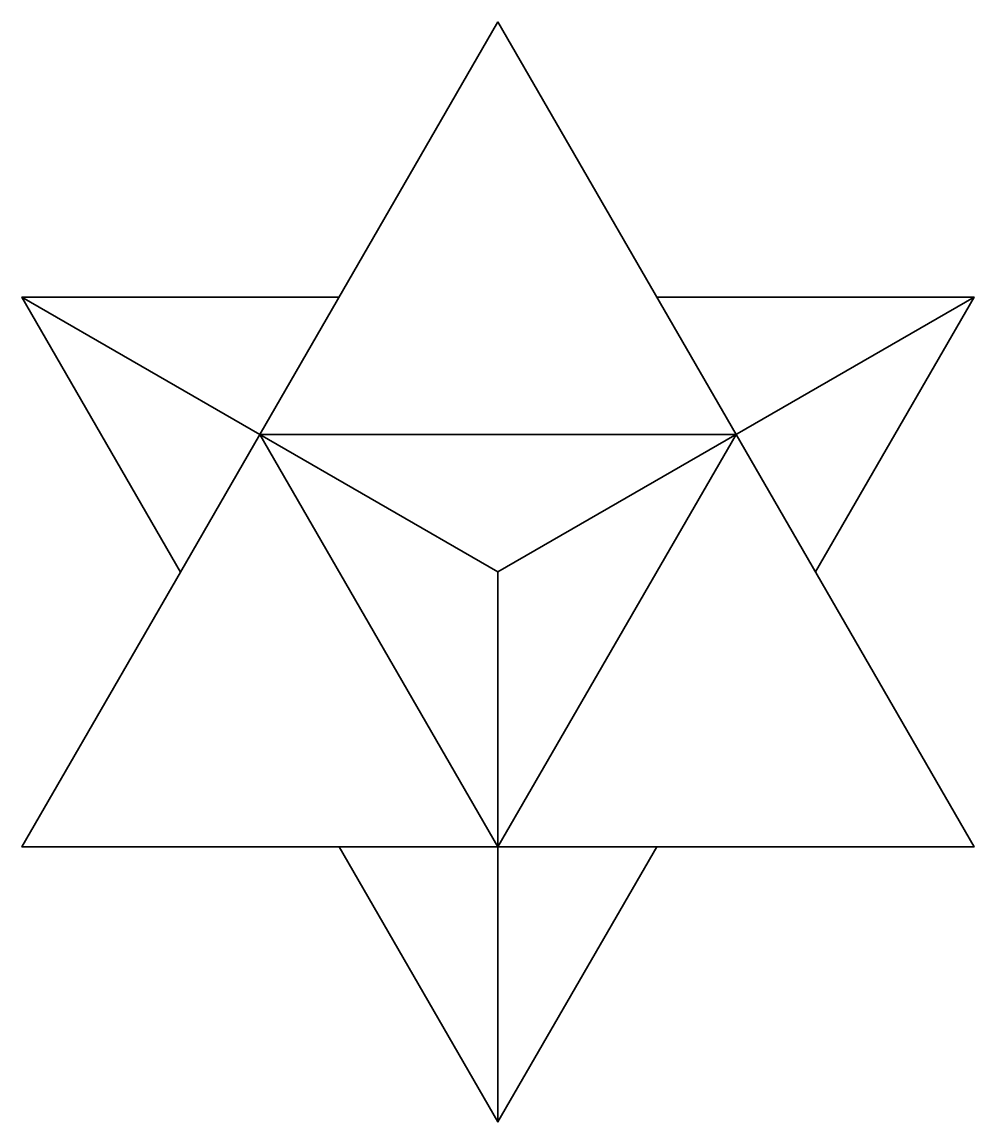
# Model space of a CAD drawing. Header units: inches. Extents: x 11.2 to 88.8, y 30.2 to 119.8.
import ezdxf

# ---------------------------------------------------------------- set-up
doc = ezdxf.new("R2010")
doc.units = ezdxf.units.IN
doc.header["$MEASUREMENT"] = 0
doc.layers.add('Layer 1', color=7, linetype='Continuous')

# ---------------------------------------------------------------- blocks, each defined once
blk = doc.blocks.new('block 2')
at = {"layer": 'Layer 1', "color": 7, "lineweight": 35, "true_color": 0xffffff}
for points in [[(50, 119.773), (69.387, 86.193), (88.774, 52.614), (50, 52.614), (36.856, 52.614), (11.226, 52.614), (24.144, 74.989), (30.613, 86.193), (50, 119.773)], [(24.144, 74.989), (11.226, 97.386), (37.075, 97.386)], [(11.226, 97.386), (50, 75)], [(88.774, 97.386), (50, 75)], [(62.925, 97.386), (88.774, 97.386), (75.849, 75)], [(30.613, 86.193), (50, 52.614), (69.387, 86.193), (30.613, 86.193)], [(50, 30.227), (50, 75)], [(62.925, 52.614), (50, 30.227), (37.075, 52.614)]]:
    blk.add_lwpolyline(points, dxfattribs=at)

msp = doc.modelspace()

# ---------------------------------------------------------------- block references
at = {"layer": 'Layer 1'}
msp.add_blockref('block 2', (0, 0), dxfattribs=at)

doc.saveas('drawing.dxf')
